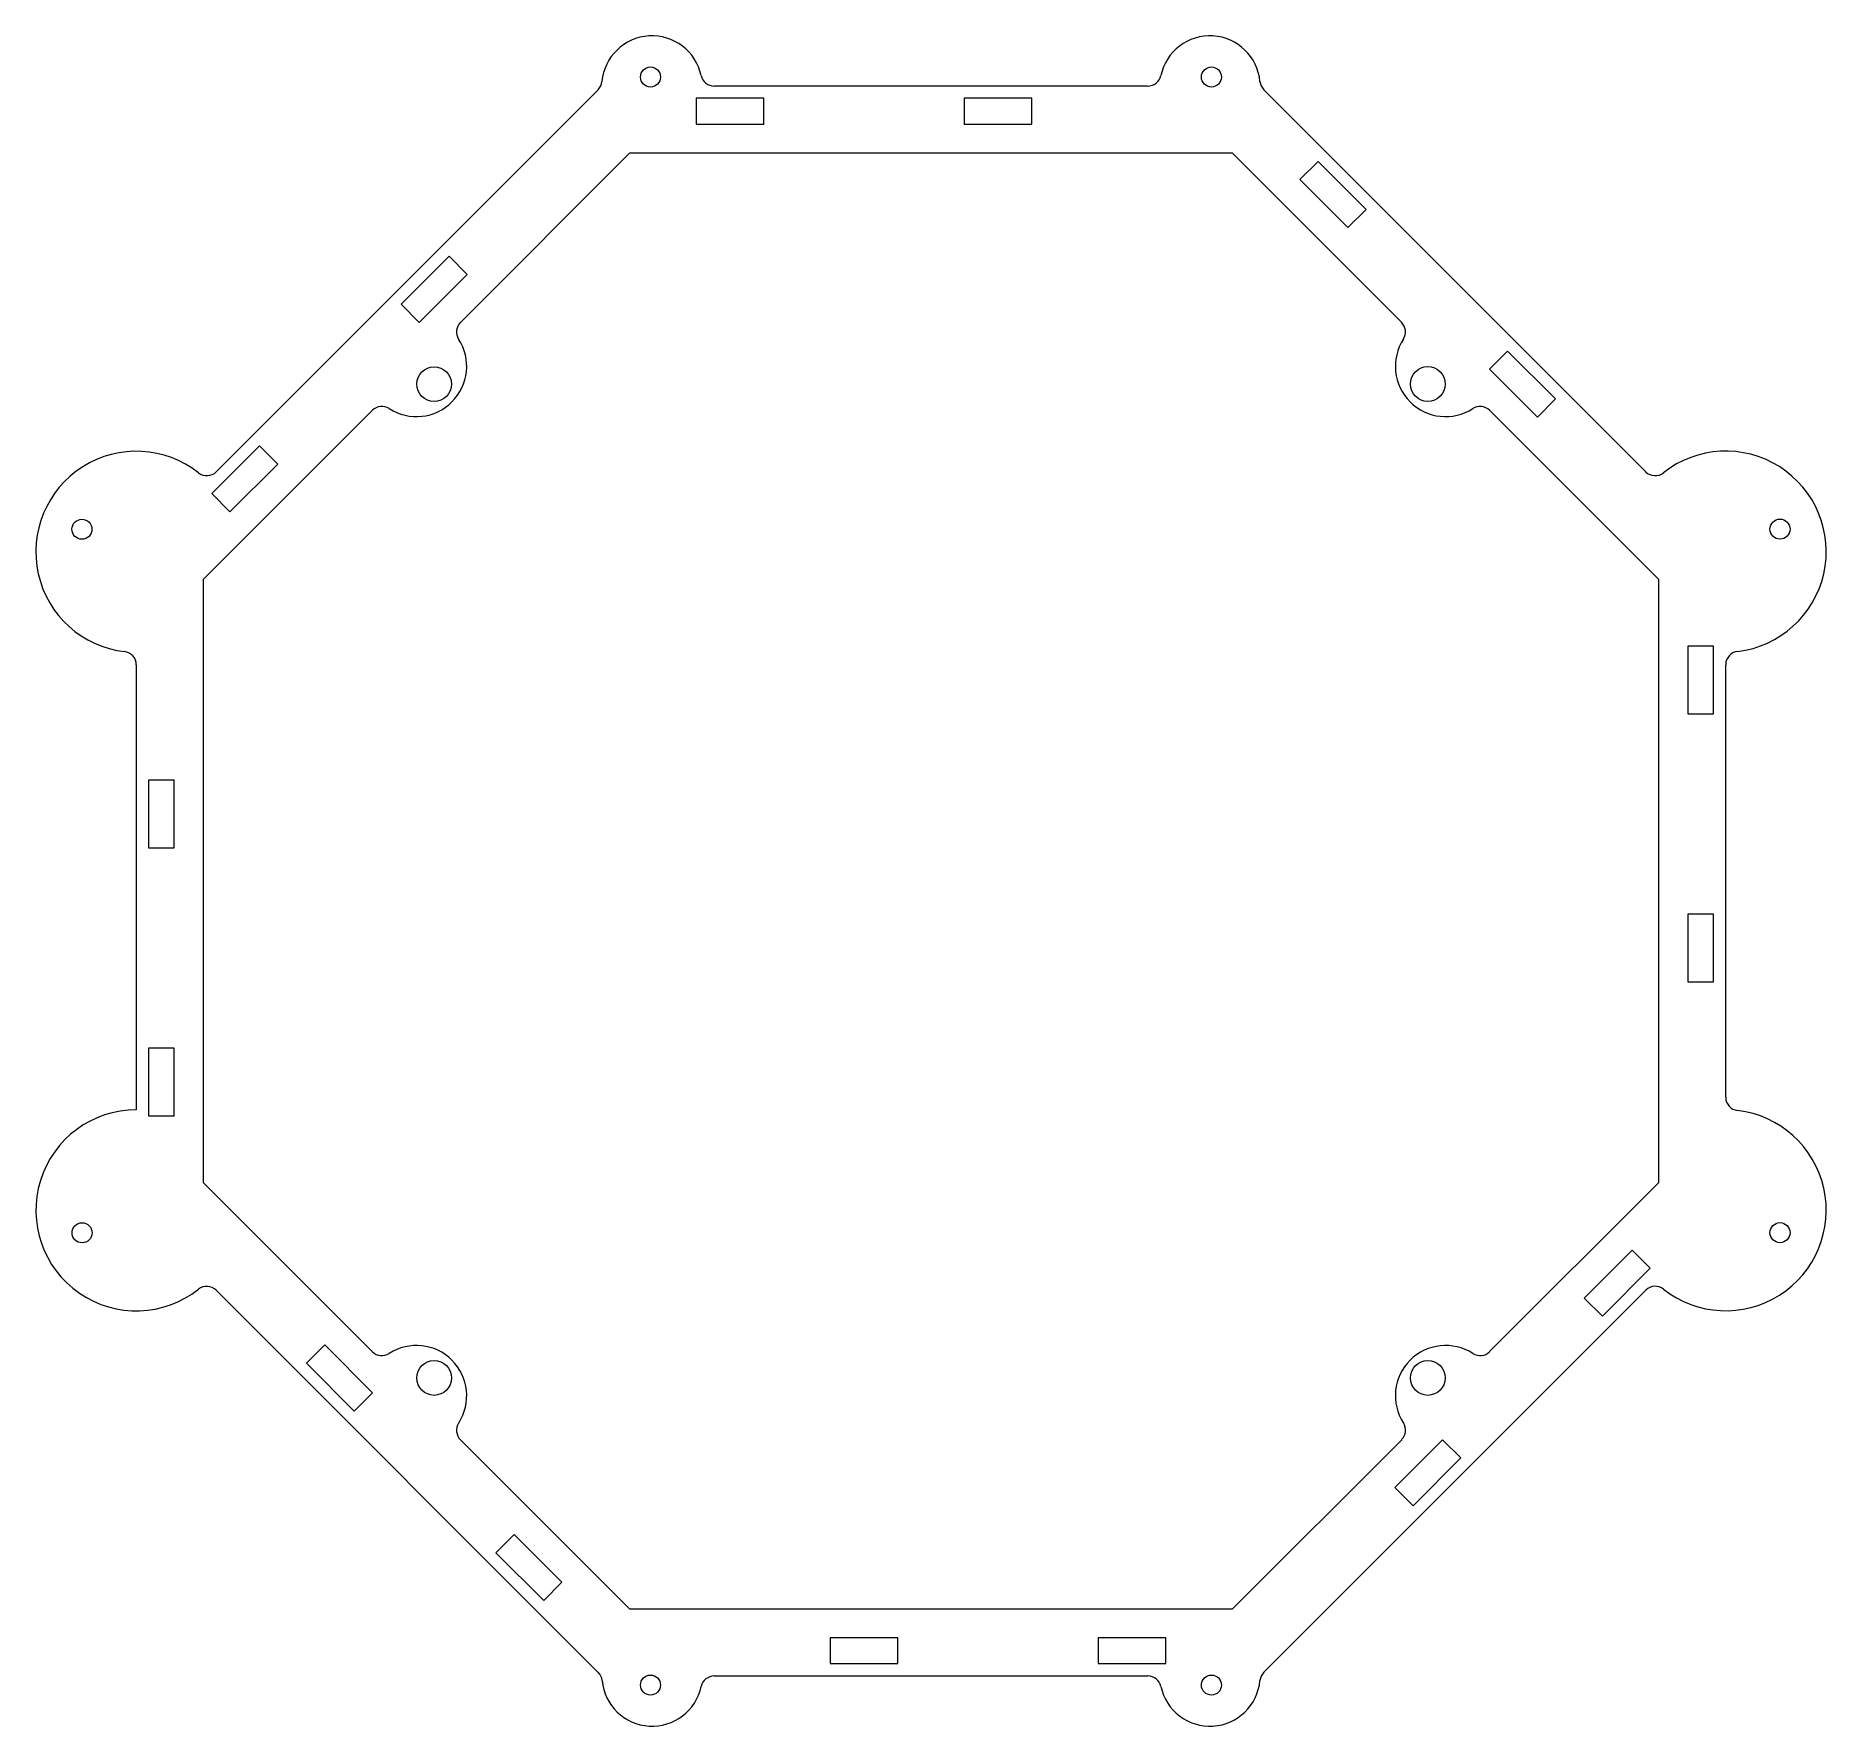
# Model space of a CAD drawing. Header units: inches. Extents: x -0.3 to 13.1, y 0.2 to 12.8.
import ezdxf

# ---------------------------------------------------------------- set-up
doc = ezdxf.new("R2010")
doc.units = ezdxf.units.IN
doc.header["$MEASUREMENT"] = 0

msp = doc.modelspace()

# ---------------------------------------------------------------- linework, layer by layer
at = {"color": 7, "linetype": 'Continuous', "lineweight": 15}
for p, q in [((8.03, 12.443), (4.795, 12.443)), ((3.928, 12.416), (1.077, 9.565)), ((5.165, 12.352), (4.66, 12.352)), ((4.66, 12.352), (4.66, 12.16)), ((5.165, 12.16), (5.165, 12.352)), ((7.165, 12.352), (6.66, 12.352)), ((6.66, 12.352), (6.66, 12.16)), ((7.165, 12.16), (7.165, 12.352)), ((11.748, 9.565), (8.897, 12.416)), ((4.66, 12.16), (5.165, 12.16)), ((6.66, 12.16), (7.165, 12.16)), ((4.163, 11.943), (2.9, 10.68)), ((8.663, 11.943), (4.163, 11.943)), ((9.925, 10.681), (8.663, 11.943)), ((9.303, 11.88), (9.167, 11.745)), ((9.66, 11.523), (9.303, 11.88)), ((9.167, 11.745), (9.524, 11.388)), ((9.524, 11.388), (9.66, 11.523)), ((2.815, 11.173), (2.458, 10.816)), ((2.951, 11.037), (2.815, 11.173)), ((2.593, 10.68), (2.951, 11.037)), ((2.458, 10.816), (2.593, 10.68)), ((10.717, 10.466), (10.582, 10.331)), ((11.075, 10.109), (10.717, 10.466)), ((10.582, 10.331), (10.939, 9.973)), ((2.243, 10.024), (0.981, 8.761)), ((11.845, 8.761), (10.582, 10.024)), ((10.939, 9.973), (11.075, 10.109)), ((1.401, 9.759), (1.044, 9.402)), ((1.536, 9.623), (1.401, 9.759)), ((1.179, 9.266), (1.536, 9.623)), ((1.044, 9.402), (1.179, 9.266)), ((0.981, 8.761), (0.981, 4.261)), ((11.845, 4.261), (11.845, 8.761)), ((12.253, 8.264), (12.061, 8.264)), ((12.061, 8.264), (12.061, 7.759)), ((12.253, 7.759), (12.253, 8.264)), ((0.481, 8.124), (0.481, 4.804)), ((12.345, 4.898), (12.345, 8.125)), ((12.061, 7.759), (12.253, 7.759)), ((0.764, 7.264), (0.572, 7.264)), ((0.572, 7.264), (0.572, 6.759)), ((0.764, 6.759), (0.764, 7.264)), ((0.572, 6.759), (0.764, 6.759)), ((12.061, 6.264), (12.061, 5.759)), ((12.253, 6.264), (12.061, 6.264)), ((12.253, 5.759), (12.253, 6.264)), ((12.061, 5.759), (12.253, 5.759)), ((0.764, 5.264), (0.572, 5.264)), ((0.572, 5.264), (0.572, 4.759)), ((0.764, 4.759), (0.764, 5.264)), ((0.572, 4.759), (0.764, 4.759)), ((0.981, 4.261), (2.244, 2.998)), ((10.582, 2.999), (11.845, 4.261)), ((11.646, 3.757), (11.289, 3.399)), ((11.782, 3.621), (11.646, 3.757)), ((11.425, 3.264), (11.782, 3.621)), ((1.078, 3.457), (3.929, 0.606)), ((8.897, 0.607), (11.748, 3.458)), ((11.289, 3.399), (11.425, 3.264)), ((1.887, 3.049), (1.751, 2.913)), ((2.244, 2.692), (1.887, 3.049)), ((1.751, 2.913), (2.108, 2.556)), ((2.108, 2.556), (2.244, 2.692)), ((2.9, 2.342), (4.163, 1.079)), ((8.663, 1.079), (9.926, 2.342)), ((10.232, 2.342), (9.875, 1.985)), ((10.368, 2.207), (10.232, 2.342)), ((10.011, 1.849), (10.368, 2.207)), ((9.875, 1.985), (10.011, 1.849)), ((3.301, 1.635), (3.165, 1.499)), ((3.658, 1.278), (3.301, 1.635)), ((3.165, 1.499), (3.522, 1.142)), ((3.522, 1.142), (3.658, 1.278)), ((4.163, 1.079), (8.663, 1.079)), ((6.165, 0.863), (5.66, 0.863)), ((5.66, 0.863), (5.66, 0.671)), ((6.165, 0.671), (6.165, 0.863)), ((7.66, 0.863), (7.66, 0.671)), ((8.165, 0.863), (7.66, 0.863)), ((8.165, 0.671), (8.165, 0.863)), ((5.66, 0.671), (6.165, 0.671)), ((7.66, 0.671), (8.165, 0.671)), ((4.795, 0.579), (8.031, 0.579))]:
    msp.add_line(p, q, dxfattribs=at)
for centre, radius in [((4.319, 12.511), 0.0747), ((8.506, 12.511), 0.0747), ((2.704, 10.219), 0.13), ((10.121, 10.22), 0.13), ((0.075, 9.136), 0.0748), ((12.75, 9.137), 0.0747), ((0.076, 3.886), 0.0748), ((12.75, 3.887), 0.0747), ((2.704, 2.803), 0.13), ((10.121, 2.803), 0.13), ((4.319, 0.511), 0.0747), ((8.506, 0.511), 0.0748)]:
    msp.add_circle(centre, radius, dxfattribs=at)
for centre, radius, start, end in [((4.33, 12.443), 0.375, 12.1557, 174.759), ((8.495, 12.443), 0.375, 5.2459, 167.8493), ((3.857, 12.487), 0.1, 315.0025, 354.759), ((4.795, 12.543), 0.1, 192.1557, 270.0025), ((8.03, 12.543), 0.1, 270.0025, 347.8493), ((8.968, 12.487), 0.1, 185.2459, 225.0025), ((2.971, 10.61), 0.1, 135.0025, 212.8493), ((9.854, 10.61), 0.1, 327.1557, 45.0025), ((2.572, 10.352), 0.375, 237.1557, 32.8493), ((10.254, 10.352), 0.375, 147.1557, 302.8493), ((2.314, 9.953), 0.1, 57.1557, 135.0025), ((10.511, 9.953), 0.1, 45.0025, 122.8493), ((0.481, 8.968), 0.75, 51.7588, 263.2461), ((12.345, 8.969), 0.75, 276.7588, 128.2461), ((1.007, 9.636), 0.1, 231.7588, 315.0025), ((11.818, 9.636), 0.1, 225.0025, 308.2461), ((0.381, 8.124), 0.1, 0.0025, 83.2461), ((12.445, 8.125), 0.1, 96.7588, 180.0025), ((12.445, 4.898), 0.1, 180.0025, 263.2461), ((0.481, 4.054), 0.75, 90.0025, 308.2461), ((12.345, 4.054), 0.75, 231.7588, 83.2461), ((1.007, 3.386), 0.1, 45.0025, 128.2461), ((11.819, 3.387), 0.1, 51.7588, 135.0025), ((2.314, 3.069), 0.1, 225.0025, 302.8493), ((2.572, 2.67), 0.375, 327.1557, 122.8493), ((10.254, 2.67), 0.375, 57.1557, 212.8493), ((10.512, 3.069), 0.1, 237.1557, 315.0025), ((2.971, 2.412), 0.1, 147.1557, 225.0025), ((9.855, 2.413), 0.1, 315.0025, 32.8493), ((3.858, 0.536), 0.1, 5.2459, 45.0025), ((4.331, 0.579), 0.375, 185.2459, 347.8493), ((4.795, 0.479), 0.1, 90.0025, 167.8493), ((8.031, 0.479), 0.1, 12.1557, 90.0025), ((8.495, 0.579), 0.375, 192.1557, 354.759), ((8.968, 0.536), 0.1, 135.0025, 174.759)]:
    msp.add_arc(centre, radius, start, end, dxfattribs=at)

doc.saveas('drawing.dxf')
